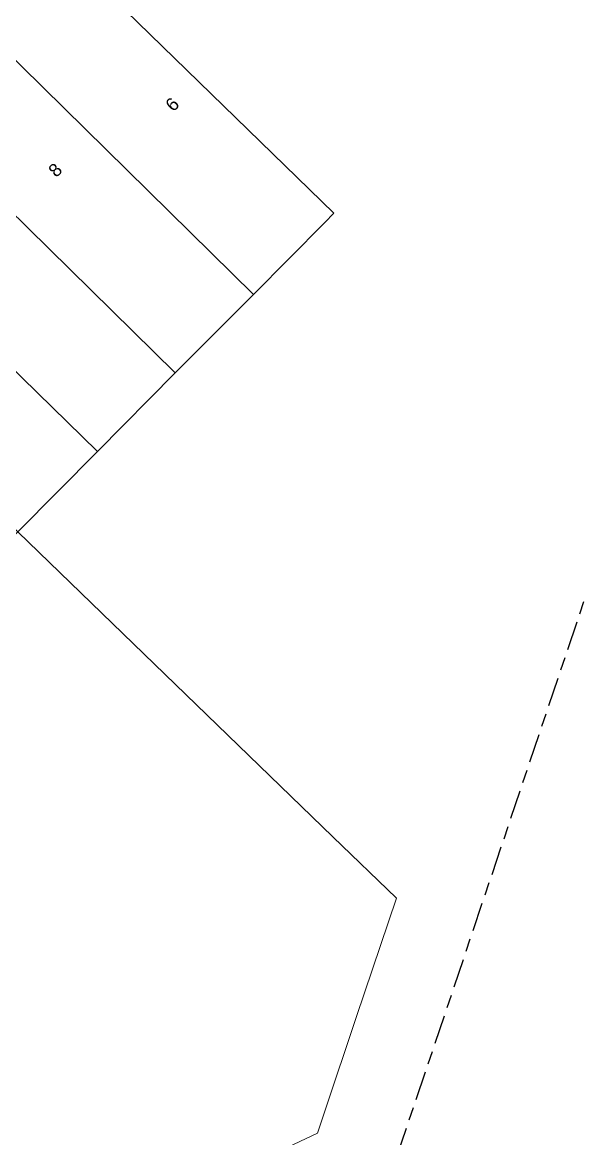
# Model space of a CAD drawing. Header units: metres. Extents: x 311347 to 316656, y 6252667 to 6255486.
# Drawn here: x 314807.9 to 314884.8, y 6254471 to 6254625.2 of the extents above; entities that cross this region are included whole.
import ezdxf

# ---------------------------------------------------------------- set-up
doc = ezdxf.new("R2010")
doc.units = ezdxf.units.M
doc.linetypes.add('Cable Exist UG', pattern=[8.2, 4, -1.2, 1.8, -1.2])
doc.layers.add('Cadastre Buildings_SP_EXT', color=9, linetype='Continuous', lineweight=5)
doc.layers.add('Cadastre Land Parcels_SP_EXT', color=9, linetype='Continuous', lineweight=5)
doc.layers.add('Mains_TR_EXT', color=7, linetype='Continuous')
doc.styles.get("Standard").update_dxf_attribs({"font": 'arial.ttf'})

msp = doc.modelspace()

# ---------------------------------------------------------------- linework, layer by layer
at = {"layer": 'Cadastre Buildings_SP_EXT', "linetype": 'Continuous'}
msp.add_lwpolyline([(314818.95, 6254458.4), (314833.91, 6254464.78), (314848.65, 6254471.73), (314849.62, 6254474.61), (314854.05, 6254487.84), (314859.55, 6254504.17), (314850.78, 6254512.66), (314807.28, 6254554.79), (314796.67, 6254544.04), (314786.19, 6254533.51), (314775.72, 6254522.49), (314765, 6254511.74), (314754.08, 6254500.87), (314803.61, 6254451.88), (314818.95, 6254458.4)], close=True, dxfattribs=at)
at = {"layer": 'Cadastre Land Parcels_SP_EXT', "linetype": 'Continuous'}
for points in [[(314849.68, 6254597.56), (314850.92, 6254598.82), (314828.9, 6254620.26), (314807.02, 6254641.6), (314796.18, 6254630.63), (314839.8, 6254587.6), (314849.68, 6254597.56)], [(314839.8, 6254587.6), (314796.18, 6254630.63), (314785.4, 6254619.68), (314829.02, 6254576.78), (314839.8, 6254587.6)], [(314829.02, 6254576.78), (314785.4, 6254619.68), (314774.54, 6254608.7), (314818.28, 6254565.89), (314829.02, 6254576.78)], [(314807.28, 6254554.79), (314818.28, 6254565.89), (314774.54, 6254608.7), (314763.72, 6254597.77), (314807.28, 6254554.79)]]:
    msp.add_lwpolyline(points, close=True, dxfattribs=at)
at = {"layer": 'Mains_TR_EXT', "linetype": 'Cable Exist UG'}
msp.add_lwpolyline([(315677.17, 6254292.04), (315131.5, 6254373.2), (315102.64, 6254371.72), (315042.24, 6254390.29), (315034.76, 6254392.74), (314854.43, 6254453.07), (314921.05, 6254651.02), (314923.57, 6254658.52), (314921.7, 6254662.38), (314906.17, 6254668.12), (314828.5, 6254696.83), (314834.59, 6254749.4), (314819.42, 6254786.77), (314668.49, 6254820.49), (314658.73, 6254818), (314298.23, 6254899.16)], dxfattribs=at)

# ---------------------------------------------------------------- texts
at = {"layer": 'Cadastre Land Parcels_SP_EXT'}
for s, rotation, p in [('6', 45.3914, (314828.75, 6254612.74)), ('8', 45.3546, (314812.6, 6254603.67))]:
    msp.add_text(s, height=1.8, rotation=rotation, dxfattribs=at).set_placement(p)

doc.saveas('drawing.dxf')
